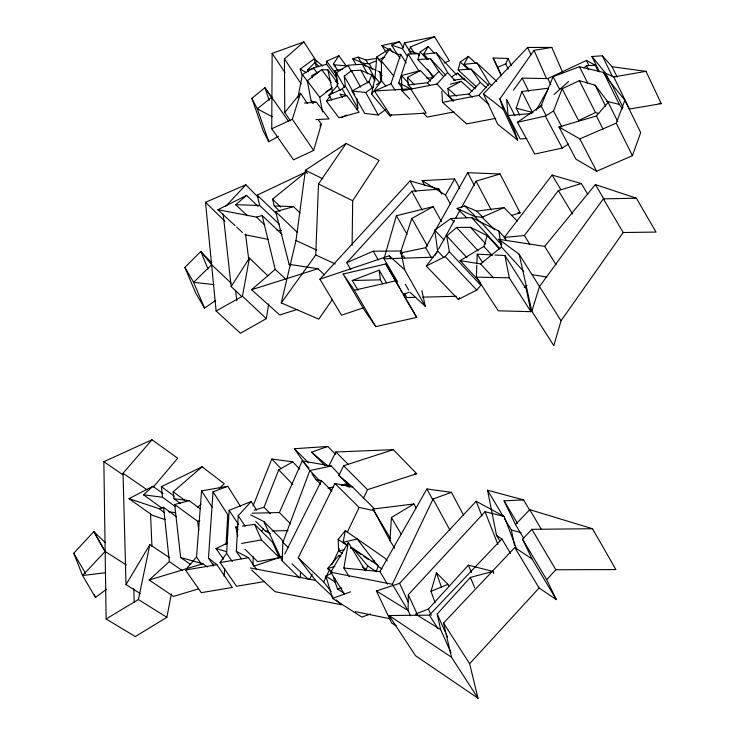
<?xml version="1.0" encoding="UTF-8"?>
<svg xmlns="http://www.w3.org/2000/svg" width="735" height="735" viewBox="0 0 735 735"><rect width="100%" height="100%" fill="white"/><g stroke="black" fill="none" stroke-linecap="round" stroke-linejoin="round"><path stroke-width="1.1" d="M318.163 119.539L321.314 124.233L313.643 150.427L293.495 159.826L271.757 128.781L272.134 53.398L303.858 41.913L316.914 61.979M352.111 245.269L352.681 200.719L379.131 160.386L346.139 143.454L305.411 170.235L295.994 240.52L281.275 302.912L318.797 319.146L332.376 299.54M410.507 615.774L408.1 610.583L408.292 594.744L485.054 511.716L504.146 516.457L516.696 549.256M336.685 77.974L326.597 64.248L326.662 61.18L338.872 55.713L346.828 66.701M300.312 577.664L300.477 572.197M494.949 255.036L504.917 255.504L526.297 289.103L530.936 311.677L498.293 310.804L476.39 277.168L476.822 265.142M476.905 262.955L477.226 254.209L491.623 254.88M281.275 302.912L315.747 254.99L318.485 183.961L346.139 143.454M299.494 577.976L282.166 560.814L282.92 542.246L309.876 470.501L331.32 466.036L339.726 475.012M252.941 564.866L253.281 556.836M241.31 558.71L236.339 551.388L238.213 515.74L251.14 501.573L256.717 510.2M224.166 576.286L224.634 568.311M226.049 544.378L227.795 514.739L213.031 491.825L227.795 486.294L240.501 506.406M264.655 581.56L236.569 586.254L220.077 562.56L226.619 553.308L229.127 510.329L251.14 501.573M394.566 548.301L390 540.592L391.433 517.495L413.906 503.971L416.157 507.94M213.012 566.079L213.168 563.809M213.609 565.665L208.464 558.076L213.031 491.825M208.464 558.076L216.954 564.691L232.324 587.476L201.298 592.667L185.459 570.02L196.539 557.001L201.565 490.897L227.795 486.294M391.608 114.642L390.313 116.406L371.561 94.08L375.034 77.147L376.834 56.926L389.908 48.565L392.775 52.121M258.38 197.485L245.839 184.797L205.515 202.3L216.118 310.978L240.464 333.249L266.3 318.613L268.688 304.005M349.208 576.709L343.879 568.036L348.335 542.439L365.203 570.406M216.118 310.978L242.458 296.223L249.413 258.022L267.76 275.781M346.92 544.855L343.153 542.283L345.294 530.652L385.177 558.315L387.216 560.952M153.266 487.121L177.686 458.199L151.989 439.778L103.856 461.69L106.125 618.98L135.277 636.574L166.873 617.317L171.347 593.917M297.859 97.856L302.434 74.538L313.441 67.877L326.597 64.248M106.125 618.98L138.382 599.521L149.857 544.635L169.739 557.727M476.473 86.849L458.107 69.981L460.239 62.025L468.397 56.402L475.802 63.293M397.708 282.056L384.001 258.812L396.376 215.713L433.191 206.645L441.423 221.511M544.681 246.372L595.35 184.568L636.4 198.202L655.997 232.076L623.207 232.517L561.044 320.782L553.822 345.643L531.846 311.263L519.167 254.246L498.799 239.298L544.681 246.372L556.055 264.71M435.074 602.755L430.995 591.317L436.425 572.822L447.927 584.325L448.644 586.411M433.944 76.798L417.875 59.627L420.172 51.955L428.193 46.516L434.422 53.269M531.846 311.263L539.472 286.604L603.352 198.873L636.4 198.202M479.275 281.174L460.055 260.677L483.823 246.427L487.195 235.604L470.464 227.308L456.582 227.473L446.742 235.963L449.333 251.747L480.791 285.244L476.776 290.068L458.318 299.457L426.291 266.052L437.692 251.021L434.743 230.073L450.913 218.552L471.649 217.597L498.835 231.066L505.68 238.664M271.757 128.781L292.319 119.3L300.523 93.244L307.45 103.58M402.348 88.54L398.747 82.954L408.164 54.05L417.994 53.692L419.207 55.621M411.021 53.747L409.202 50.862L410.452 47.022L434.578 36.75L449.361 60.794L444.179 63.008M398.747 82.954L410.599 88.816L426.19 113.144L390.377 115.129L374.483 90.993L390.956 83.753L400.694 54.335L397.589 54.445L381.823 45.579L399.454 41.656L403.074 47.38M407.401 56.384L402.55 48.721L404.489 42.869L434.578 36.75M402.587 256.901L400.336 253.015L411.83 218.442L433.191 206.645M519.82 115.257L516.191 108.137L521.878 91.48L548.576 88.182L536.219 110.323M517.431 122.258L545.324 116.093L553.51 111.013L562.146 88.724L579.364 80.639L595.148 85.196L608.185 102.349L596.407 115.992L558.986 126.99L575.9 159.127L596.627 171.264L632.412 155.682L640.69 132.631L624.879 100.245L611.198 83.294L603.564 72.434L579.474 66.692L553.078 76.697L541.061 105.932L517.431 122.258L534.768 154.056L562.257 148.047L568.504 144.097M558.986 126.99L579.823 138.887L616.233 123.168L624.879 100.245M254.209 510.209L264.003 507.269L278.721 469.83L292.778 461.856L299.733 469.15M253.079 505.873L271.775 459.035L292.778 461.856M376.118 571.435L378.203 566.419L357.21 538.976L343.153 542.283M493.121 58.047L497.76 67.335L505.763 63.826L508.06 58.442L493.121 58.047L501.233 75.696M385.627 109.561L378.222 114.972L364.661 113.41L352.047 91.03L368.906 81.714L371.791 74.97L360.876 70.248L351.422 70.67L344.274 76.164L345.239 85.83L357.862 108.146L356.356 109.68M252.114 513.205L279.383 512.561L302.204 460.9L331.32 466.036M331.145 591.601L323.731 581.973L329.62 569.551M332.073 564.37L339.441 548.843M347.306 532.278L359.093 507.435L334.903 483.465L298.245 557.828L315.535 580.411L332.964 596.884M363.384 498.376L367.518 489.666L416.717 473.717L393.317 449.664L335.84 451.979L329.014 465.613M407.907 610.491L392.361 584.261L433.044 499.037L451.446 492.34L463.702 515.465M309.747 579.125L312.21 574.017M365.341 570.847L367.73 565.895L352.772 548.191L350.586 548.595M350.099 486.579L338.881 475.407L343.64 465.751L393.317 449.664M284.739 554.034L321.48 480.662L315.903 479.496L311.98 473.9M435.212 255.155L437.417 251.159M438.519 249.156L454.524 220.169M455.626 218.166L460.597 209.172M461.699 207.169L476.05 181.177L500.094 173.975L520.132 212.865L511.542 215.438M469.775 69.706L463.969 64.34L468.397 56.402M400.336 253.015L425.684 247.667L467.653 172.716L500.094 173.975M450.371 203.981L445.511 195.06L454.662 178.89L459.972 188.776M387.446 584.178L379.94 571.564L426.879 488.968L451.446 492.34M428.248 59.085L423.682 54.179L428.193 46.516M344.504 594.33L330.713 572.216L348.335 542.439M140.21 593.54L126.025 584.619L149.857 544.635M241.852 296.609L231.185 286.595L249.413 258.022M337.714 70.312L333.488 63.862L338.872 55.713M371.561 94.08L381.538 80.887L381.355 60.849L389.908 48.565M551.81 47.435L527.666 47.444L483.428 93.887L497.742 124.334L517.587 140.073L503.291 109.322L499.874 98.931L534.033 50.311L551.81 47.435L562.744 72.59M342.583 97.617L339.983 94.117L346.801 95.559L359.084 112.234L338.918 117.775L326.441 101.154L330.162 96.037M458.318 299.457L459.605 297.693M513.388 90.221L522.181 78.158L547.841 78.571L586.457 60.454L595.304 65.25L598.207 71.359M506.167 240.262L504.357 237.396L524.367 235.54L558.38 190.549L581.357 183.585L587.761 194.362M504.357 237.396L552.104 175.059L581.357 183.585M319.927 125.988L321.314 124.233M342.4 553.409L338.605 550.855L338.183 539.416L345.294 530.652M290.555 120.953L284.748 112.492L300.523 93.244M332.137 571.784L327.47 568.66L338.899 555.357L340.737 556.615M126.025 584.619L123.039 473.257L151.989 439.778M426.291 266.052L445.171 256.57L449.333 251.747M441.827 91.067L442.562 102.376L478.807 95.394L489.391 83.413L477.015 62.971L463.969 64.34M331.687 100.006L328.894 95.164L337.356 85.664L336.373 72.802L348.013 65.268L362.217 64.184L375.897 70.229M261.44 531.341L263.663 528.851M450.932 652.579L440.651 629.638L437.224 614.019L470.372 577.416L492.955 571.426L493.801 573.539M350.779 269.506L346.782 262.689L411.876 191.229L439.126 189.161L441.781 194.15M440.651 629.638L415.505 614.083L428.395 609.039L468.388 565.151L492.955 571.426M430.453 81.19L420.429 70.523L401.429 75.604L401.926 90.837L436.967 84.02L447.514 72.471L436.278 52.819L423.682 54.179M363.209 307.864L341.536 315.196L319.918 279.19L410.038 180.902L439.126 189.161M478.016 698.25L469.637 663.696L539.104 587.982L514.766 547.501L443.563 623.041L451.529 657.274L478.016 698.25L415.532 655.73L389.045 615.517L429.359 615.158L501.849 538.948L496.502 535.411L487.535 490.227L523.623 499.929L529.953 510.687M539.104 587.982L556.34 599.613L546.702 579.695L555.825 569.754L615.875 569.579L592.52 528.731L529.724 509.64L515.511 524.579L523.706 538.332M106.501 589.24L95.458 597.472L82.55 575.523L73.757 553.262L93.823 531.607L105.298 542.614M225.774 206.278L245.839 184.797M396.404 626L391.663 623.004L376.403 590.958L399.592 583.342L476.142 501.252L504.146 516.457M105.711 552.72L93.823 531.607L105.151 551.452L82.55 575.523L105.041 572.786M556.34 599.613L532.011 558.912L522.548 539.233L531.892 529.319L592.52 528.731M472.072 91.305L461.13 81.309L447.872 88.402L448.864 96.221L468.856 94.089L480.304 82.348L471.089 69.072L458.107 69.981M328.894 95.164L342.17 88.889L345.239 85.83M215.686 300.404L204.532 308.094L195.73 293.063L184.852 267.402L200.811 251.526L211.753 262.79M420.429 70.523L407.466 77.386L408.173 84.902L427.448 82.798L438.823 71.47L430.388 58.717L417.875 59.627M207.987 268.992L200.811 251.526L211.606 264.738L193.645 282.332L204.532 308.094M308.342 71.855L307.662 69.687L315.058 62.493L318.623 66.26M198.349 588.9L173.488 596.416L149.159 579.998L169.344 561.604L163.583 507.416L158.962 508.638L129.02 498.633L152.953 486.258L163.051 493.644M162.031 508.197L143.509 494.811L152.953 486.258M538.773 108.054L542.182 105.022M554.107 94.42L568.587 81.548M583.921 67.923L586.475 65.645L595.304 65.25M197.752 507.141L201.169 504.127M219.159 488.316L224.294 483.795L202.088 466.78L161.378 486.689L162.499 497.255L175.389 506.654M284.748 112.492L284.454 58.91L303.858 41.913M180.406 503.438L173.993 498.734L173.203 491.798L202.088 466.78M297.142 309.463L279.75 314.957L251.572 289.719L275.193 269.377L262.129 215.511L256.46 217.11L217.9 209.732L246.611 195.418L258.15 206.416M247.327 215.667L235.659 204.697L246.611 195.418M524.266 287.458L526.921 285.263M278.528 136.205L268.817 141.763L263.36 131.179L251.848 98.352L264.885 87.713L288.616 121.349M280.026 211.515L274.274 205.975L272.547 199.176L305.999 171.972L307.579 173.561M460.055 260.677L480.561 263.92L501.454 247.033L498.835 231.066M271.913 97.075L257.278 108.798L268.817 141.763M322.573 111.904L319.697 97.296L332.165 87.538M313.092 103.58L311.107 100.971L307.303 80.832L321.746 69.678L327.902 69.871L338.036 83.625M302.287 75.549L300.211 69.062L314.111 58.947L322.61 65.847M352.047 91.03L365.736 92.5L373.702 86.767M376.357 84.847L380.785 81.658L379.94 71.901L377.919 71.065M451.869 76.734L457.381 73.123L475.214 88.751M325.816 91.893L331.513 88.577M319.394 71.24L311.713 75.668L312.393 77.846M223.486 559.234L216.017 548.586L227.28 543.091M341.766 117.444L346.801 115.046M279.53 224.414L259.703 205.497L257.186 195.124L305.999 171.972M598.602 113.466L595.469 112.528L578.546 120.558L562.146 88.724M370.44 613.982L361.923 617.106L332.615 598.409L325.871 576.056L331.908 573.19M397.653 54.73L391.58 45.193L399.454 41.656M483.06 217.404L476.703 211.12L464.796 205.993L457.106 208.4L474.534 216.522L482.05 217.266L503.98 207.637L517.284 221.051M346.782 262.689L373.251 251.168L400.814 251.021L402.468 253.961M377.073 58.387L366.021 60.031L358.165 57.109L352.772 58.791L364.238 63.449L369.319 63.734L376.55 60.702M378.617 59.838L384.809 57.238L382.604 57.56M430.995 591.317L447.927 584.325M358.046 290.297L352.285 280.494L379.223 270.186L386.564 282.966M332.615 598.409L350.595 591.831M325.118 465.595L311.612 452.172L327.773 446.476L335.665 454.386M403.313 294.303L408.733 292.475M319.918 279.19L389.228 255.817L404.617 269.745L425.253 306.302L409.818 292.107M253.511 566.281L282.635 556.432M251.572 289.719L317.989 268.734L324.521 274.945M149.159 579.998L202.897 563.763L207.426 566.97M327.47 568.66L334.866 566.464M290.757 265.868L289.112 264.324L275.726 211.671L293.577 206.618L300.1 212.975M335.445 81.613L337.622 81.015M326.441 101.154L346.801 95.559M450.243 84.222L461.13 81.309M190.705 564.572L180.681 557.543L174.645 504.504L189.189 500.682L200.131 508.776M174.645 504.504L197.651 521.308L199.856 520.729M335.509 579.217L333.644 577.995L337.512 588.965L341.83 587.917M343.126 274.072L385.792 263.938L416.736 317.382L375.76 326.625L364.441 310.207L343.126 274.072L354.325 290.233L375.76 326.625M371.386 561.54L374.565 560.796M354.325 290.233L395.853 280.779M327.994 488.169L333.589 487.011M341.426 485.385L348.142 483.997L345.082 480.727M453.945 111.95L427.173 117.085L423.222 112.988M495.776 118.344L466.642 123.893L442.562 102.376M338.605 550.855L344.053 549.826M337.815 84.029L334.93 70.569L342.519 69.191M241.659 543.45L261.485 539.922L279.502 557.773L257.645 561.632L244.985 549.256M613.762 76.936L646.019 71.35L661.243 103.644L629.426 109.046L613.762 76.936L605.732 73.344L591.923 56.485L602.332 55.814L612.136 66.766L617.152 77.092M220.077 562.56L248.595 557.727L256.625 569.643M185.459 570.02L216.954 564.691M307.662 69.687L313.285 68.814M453.33 80.253L464.336 78.627M237.745 535.999L235.788 527.041L238.002 526.719M242.431 526.085L254.604 524.349L272.492 542.154L279.502 557.773M476.703 211.12L503.98 207.637M390 540.592L373.003 509.024L413.906 503.971M506.617 99.501L508.115 115.56L531.717 113.475M526.839 138.437L520.141 138.998L508.115 115.56M302.848 460.845L294.367 448.717L327.773 446.476M374.483 90.993L410.599 88.816M304.437 102.992L316.491 102.349L329.041 118.923L315.986 119.584M424.812 185.551L422.101 180.635L454.662 178.89M515.511 524.579L504.063 500.783L523.623 499.929M414.43 473.799L416.717 473.717M384.001 258.812L432.97 257.195M426.603 77.983L433.108 77.781L427.669 69.108M415.826 297.317L406.85 297.546L404.562 293.678M422.57 297.151L456.26 296.288M352.285 280.494L380.381 279.842L382.659 283.793M255.661 521.381L265.381 531.074L267.641 531.028M272.152 530.936L287.964 530.615M476.39 277.168L509.272 277.802L530.936 311.677M235.659 204.697L259.703 205.497M274.274 205.975L293.577 206.618M277.067 230.358L281.606 230.542M517.844 212.755L520.132 212.865M333.69 64.809L346.782 65.847M343.879 568.036L379.94 571.564M213.867 284.574L193.645 282.332L184.852 267.402M143.509 494.811L162.499 497.255M173.993 498.734L189.189 500.682M168.875 511.845L175.536 512.718M612.136 66.766L646.019 71.35M659.01 103.323L661.243 103.644M289.112 264.324L317.989 268.734M532.232 274.679L546.711 277.049M250.313 567.953L315.535 580.411M330.713 572.216L392.361 584.261M339.91 602.976L341.26 604.721L275.083 591.712L251.692 570.057M244.865 234.722L268.514 239.426M355.299 611.639L390.129 618.787M334.903 483.465L352.708 487.186L374.437 508.85M359.093 507.435L374.639 510.779M606.265 101.164L619.293 104.425L622.49 109.01M311.107 100.971L316.491 102.349M516.191 108.137L532.994 112.611M504.366 518.331L511.33 529.953L521.124 532.7M180.681 557.543L202.897 563.763M216.017 548.586L226.582 551.691M391.58 45.193L402.55 48.721M409.202 50.862L417.994 53.692M165.136 519.627L152.356 515.318L129.02 498.633M315.747 254.99L335.307 263.975M295.994 240.52L316.454 249.964M318.485 183.961L352.681 200.719M305.411 170.235L322.895 178.862M250.626 514.858L263.874 521.574L281.67 539.416L283.14 542.522M265.381 531.074L270.471 533.683M236.339 551.388L248.595 557.727M272.207 116.746L257.278 108.798L251.848 98.352M300.211 69.062L305.962 72.37M422.101 180.635L445.511 195.06M376.403 590.958L408.1 610.583M138.382 599.521L166.873 617.317M105.151 551.452L126.402 565.031M337.512 588.965L344.081 593.209M325.871 576.056L335.243 582.148M514.766 547.501L532.011 558.912M389.045 615.517L451.529 657.274M362.3 566.832L366.094 569.386M367.73 565.895L376.201 571.637M350.678 547.419L354.445 549.991M356.328 551.268L361.032 554.484M363.853 556.404L368.557 559.62M378.203 566.419L381.952 568.973M338.183 539.416L347.6 545.839M352.772 548.191L378.13 565.5M103.856 461.69L122.782 474.691M123.039 473.257L146.816 489.611M169.344 561.604L182.188 570.516M158.962 508.638L164.53 512.653M338.899 555.357L340.663 556.634M163.583 507.416L176.538 516.806M173.203 491.798L185.992 501.233M161.378 486.689L174.186 496.107M483.428 93.887L503.291 109.322M311.612 452.172L327.681 465.861M338.881 475.407L352.708 487.186M344.825 483.878L348.234 486.791M448.864 96.221L453.807 100.667M447.872 88.402L456.371 96.083M468.856 94.089L472.247 97.176M478.807 95.394L488.959 104.682M480.304 82.348L486.166 87.75M275.193 269.377L286.025 279.373M489.391 83.413L491.899 85.729M471.089 69.072L488.545 85.214M460.239 62.025L468.535 69.678M217.9 209.732L235.062 225.636M236.698 227.152L242.412 232.453M477.015 62.971L496.832 81.42M457.381 73.123L464.906 80.115M211.606 264.738L231.148 283.122M242.458 296.223L266.3 318.613M256.46 217.11L264.793 224.993M336.281 600.017L341.26 604.721M291.951 563.837L308.424 579.373M298.245 557.828L323.731 581.973M262.129 215.511L282.084 234.447M275.726 211.671L297.151 232.242M257.186 195.124L276.884 214.014M272.547 199.176L280.724 207.077M457.106 208.4L466.707 217.78M205.515 202.3L224.892 221.207M464.796 205.993L475.931 216.944M474.534 216.522L480.911 222.797M321.48 480.662L331.972 491.017M315.903 479.496L320.745 484.273M235.788 527.041L238.14 529.356M482.05 217.266L494.774 229.834M294.367 448.717L308.682 462.885M346.102 484.071L349.3 487.25M335.84 451.979L348.491 464.676M343.64 465.751L367.518 489.666M282.92 542.246L288.368 547.704M264.003 507.269L270.416 513.747M279.383 512.561L290.601 523.936M278.721 469.83L292.76 484.383M401.926 90.837L409.818 99.041M271.775 459.035L281.101 468.719M408.173 84.902L412.087 88.999M407.466 77.386L414.476 84.755M401.429 75.604L408.44 82.963M302.204 460.9L309.132 468.204M309.876 470.501L319.918 481.085M437.692 251.021L443.848 257.544M427.448 82.798L429.782 85.269M445.171 256.57L476.776 290.068M436.967 84.02L453.238 101.366M434.743 230.073L444.087 240.051M446.742 235.963L466.982 257.673M438.823 71.47L443.425 76.412M420.172 51.955L427.017 59.305M430.388 58.717L445.612 75.117M480.561 263.92L493.562 277.931M447.514 72.471L455.158 80.731M456.582 227.473L478.182 250.865M436.278 52.819L456.683 74.97M450.913 218.552L453.991 221.878M483.823 246.427L492.331 255.697M470.464 227.308L485.807 244.066M487.195 235.604L499.469 249.073M481.811 223.027L501.619 244.847M501.454 247.033L523.752 271.564M471.649 217.597L499.837 248.559M375.034 77.147L379.297 82.283M381.538 80.887L385.801 86.041M381.355 60.849L393.932 76.238M376.834 56.926L381.915 63.136M307.303 80.832L319.697 97.296M302.434 74.538L308.617 82.752M313.441 67.877L317.511 73.353M321.746 69.678L331.228 82.485M334.93 70.569L336.952 73.325M326.662 61.18L336.06 73.987M333.488 63.862L335.5 66.609M329.179 487.838L331.108 490.576M271.445 97.057L264.885 87.713L269.231 100.429M304.152 462.71L310.023 471.107M226.619 553.308L232.269 561.531M292.319 119.3L313.643 150.427M196.539 557.001L201.73 564.572M272.134 53.398L284.914 72.416M284.454 58.91L301.148 83.919M229.127 510.329L238.654 524.643M238.213 515.74L245.168 526.251M201.565 490.897L212.121 507.104M390.956 83.753L395.173 90.267M477.226 254.209L482.766 262.79M429.359 615.158L438.06 628.655M381.823 45.579L386.105 52.24M443.563 623.041L469.637 663.696M397.589 54.445L400.024 58.276M400.694 54.335L406.189 62.971M498.799 239.298L501.83 244.066M408.164 54.05L419.097 71.359M404.489 42.869L411.122 53.389M519.167 254.246L561.044 320.782M410.452 47.022L414.678 53.738M524.367 235.54L529.751 244.158M496.502 535.411L500.066 541.3M552.104 175.059L560.879 189.612M558.38 190.549L572.547 214.004M501.849 538.948L510.54 553.345M487.535 490.227L503.209 516.393M407.107 301.24L416.736 317.382M504.063 500.783L517.412 523.191M522.548 539.233L546.702 579.695M531.892 529.319L555.825 569.754M373.003 509.024L390.487 538.571M595.35 184.568L604.051 199.304M603.352 198.873L623.207 232.517M529.724 509.64L541.272 529.264M391.433 517.495L401.255 534.299M73.757 553.262L85.49 573.309M396.376 215.713L407.098 234.437M373.251 251.168L378.277 259.951M337.356 85.664L340.121 90.506M385.792 263.938L399.812 288.497M400.933 290.463L402.054 292.429M403.175 294.395L406.538 300.284M336.373 72.802L344.577 87.281M342.17 88.889L346.029 95.679M425.684 247.667L431.206 257.406M389.228 255.817L390.901 258.757M405.371 284.261L408.706 290.141M411.83 218.442L427.513 246.151M344.274 76.164L354.619 94.558M403.57 255.927L404.673 257.893M365.736 92.5L378.222 114.972M351.422 70.67L360.591 87.134M348.013 65.268L351.78 72.03M360.876 70.248L367.84 82.862M352.772 58.791L355.979 64.579M362.217 64.184L367.537 73.877M358.165 57.109L361.344 62.907M368.906 81.714L372.121 87.566M371.791 74.97L374.988 80.822M364.238 63.449L365.837 66.361M369.319 63.734L372.498 69.559M366.021 60.031L368.134 63.908M368.841 67.317L375.208 78.985M411.876 191.229L422.147 210.091M410.038 180.902L415.946 191.771M433.044 499.037L449.903 530.1M426.879 488.968L432.851 499.975M379.94 71.901L382.053 75.797M541.061 105.932L546.325 115.882M545.324 116.093L562.257 148.047M467.653 172.716L474.461 185.587M476.05 181.177L491.256 209.999M553.51 111.013L561.898 126.99M579.823 138.887L596.627 171.264M553.078 76.697L559.721 89.551M507.132 100.511L514.886 115.689M579.364 80.639L595.469 112.528M596.407 115.992L603.04 129.121M521.878 91.48L532.599 112.74M579.474 66.692L587.697 83.083M522.181 78.158L528.75 91.241M595.148 85.196L605.64 106.226M608.185 102.349L617.703 121.523M616.233 123.168L632.412 155.682M603.564 72.434L619.293 104.425M591.923 56.485L599.503 71.846M547.841 78.571L550.837 84.654M611.198 83.294L623.023 107.402M605.732 73.344L610.151 82.348M602.332 55.814L612.365 76.339M586.475 65.645L588.423 69.715M586.457 60.454L588.873 65.525M263.874 521.574L282.166 560.814M499.874 98.931L514.087 129.544L517.587 140.073M497.76 67.335L501.592 75.677M399.592 583.342L408.191 602.029M408.292 594.744L417.333 614.488M505.763 63.826L508.142 69.044M508.06 58.442L511.367 65.737M428.395 609.039L431.206 615.296M437.224 614.019L445.125 631.751M446.062 633.836L447.45 636.969M527.666 47.444L530.909 54.739M534.033 50.311L546.5 78.526M254.604 524.349L261.485 539.922M470.372 577.416L474.746 587.917M468.388 565.151L471.438 572.501M94.199 594.293L95.458 597.472M476.142 501.252L481.967 515.988M485.054 511.716L497.889 544.405M436.425 572.822L441.524 587.384M314.111 58.947L315.462 63.274M315.058 62.493L316.408 66.83M421.927 290.692L425.253 306.302M511.33 529.953L514.583 545.554M327.902 69.871L332.652 92.619M400.814 251.021L404.617 269.745M504.917 255.504L509.272 277.802M480.212 282.065L480.791 285.244M245.545 234.015L248.834 260.116M197.651 521.308L198.79 530.312M379.223 270.186L380.381 279.842M235.604 290.334L236.753 300.496M223.183 214.105L231.185 286.595M356.806 98.426L357.862 108.146M150.51 513.232L151.952 546.399M133.77 588.726L134.202 602.397"/></g></svg>
